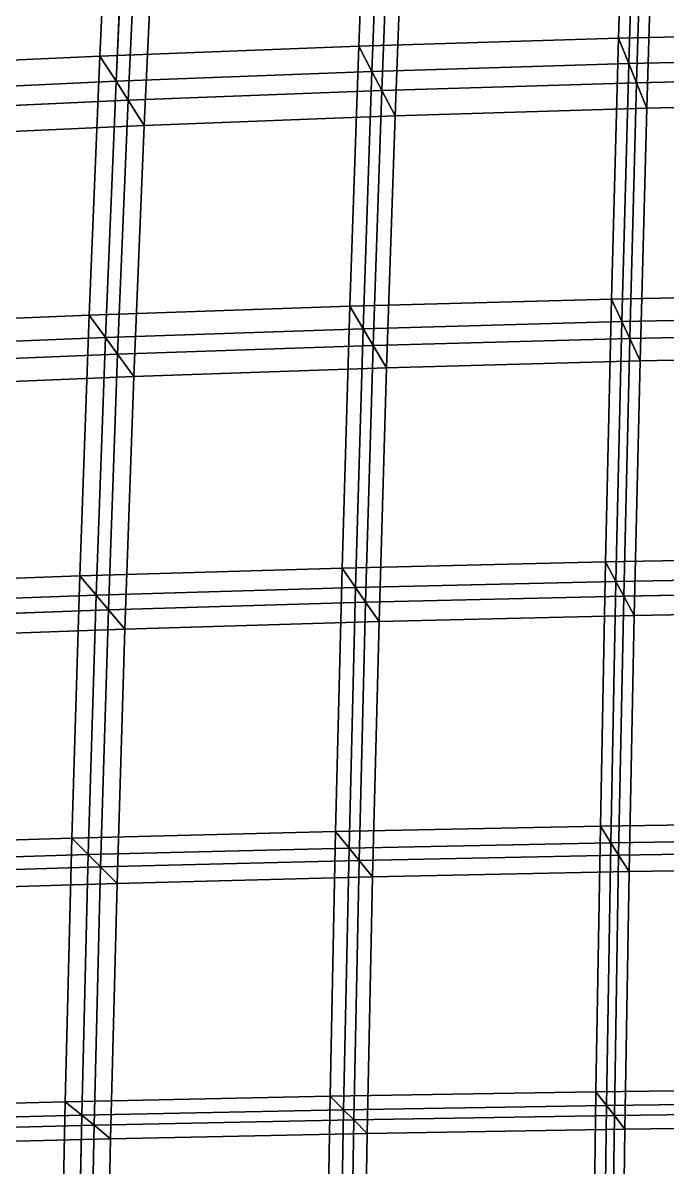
# Model space of a CAD drawing. Extents: x -25.3 to 28.3, y -25.5 to 26.5.
# Drawn here: x -6.073 to -3.48, y 4.551 to 9.16 of the extents above; entities that cross this region are included whole.
import ezdxf

# ---------------------------------------------------------------- set-up
doc = ezdxf.new("R2010")
doc.units = 0
doc.header["$MEASUREMENT"] = 0
for name, color, linetype in [('LowerTendons', 7, 'CONTINUOUS'), ('TestBases', 7, 'CONTINUOUS'), ('UpperTendons', 7, 'CONTINUOUS')]:
    doc.layers.add(name, color=color, linetype=linetype)

msp = doc.modelspace()

# ---------------------------------------------------------------- linework, layer by layer
at = {"layer": 'LowerTendons'}
for p, q in [((-2.57579, 8.94284, 33.6363), (-3.6034, 8.91937, 33.54803)), ((-3.6034, 8.91937, 33.54803), (-4.6283, 8.88809, 33.43039)), ((-5.64971, 8.84901, 33.28341), (-6.66685, 8.80216, 33.10718)), ((-4.6283, 8.88809, 33.43039), (-5.64971, 8.84901, 33.28341)), ((-3.6307, 7.8891, 33.80222), (-4.66312, 7.86102, 33.68189)), ((-2.59541, 7.91018, 33.89252), (-3.6307, 7.8891, 33.80222)), ((-4.66312, 7.86102, 33.68189), (-5.69184, 7.82594, 33.53159)), ((-5.69184, 7.82594, 33.53159), (-6.71603, 7.78389, 33.3514)), ((-2.61262, 6.87025, 34.11721), (-3.65464, 6.8517, 34.02511)), ((-4.69365, 6.82699, 33.90239), (-5.72877, 6.79612, 33.74913)), ((-3.65464, 6.8517, 34.02511), (-4.69365, 6.82699, 33.90239)), ((-5.72877, 6.79612, 33.74913), (-6.75913, 6.75913, 33.56543)), ((-3.6752, 5.8081, 34.2165), (-4.71986, 5.78692, 34.09171)), ((-2.6274, 5.824, 34.31017), (-3.6752, 5.8081, 34.2165)), ((-4.71986, 5.78692, 34.09171), (-5.76047, 5.76047, 33.93588)), ((-5.76047, 5.76047, 33.93588), (-6.79612, 5.72877, 33.74913)), ((-3.69236, 4.75925, 34.37624), (-4.74173, 4.74173, 34.2497)), ((-2.63973, 4.7724, 34.47123), (-3.69236, 4.75925, 34.37624)), ((-5.78692, 4.71986, 34.09171), (-6.82699, 4.69365, 33.90239)), ((-4.74173, 4.74173, 34.2497), (-5.78692, 4.71986, 34.09171))]:
    msp.add_line(p, q, dxfattribs=at)
at = {"layer": 'TestBases'}
for points in [[(-3.64442, 10.14096, 33.92992), (-4.68126, 10.106, 33.81294), (-4.72113, 9.06636, 34.10091), (-3.67568, 9.09827, 34.22091)], [(-2.605, 10.16719, 34.01768), (-3.64442, 10.14096, 33.92992), (-3.67568, 9.09827, 34.22091), (-2.62746, 9.12221, 34.31096)], [(-3.60347, 10.02702, 33.54868), (-3.63438, 8.99604, 33.83641), (-3.67568, 9.09827, 34.22091), (-3.64442, 10.14096, 33.92992)], [(-3.63438, 8.99604, 33.83641), (-3.60347, 10.02702, 33.54868), (-3.64442, 10.14096, 33.92992), (-3.67568, 9.09827, 34.22091)], [(-4.68126, 10.106, 33.81294), (-5.71478, 10.06231, 33.66677), (-5.76303, 9.0265, 33.95099), (-4.72113, 9.06636, 34.10091)], [(-4.62867, 9.99245, 33.43301), (-4.66809, 8.96449, 33.71775), (-4.72113, 9.06636, 34.10091), (-4.68126, 10.106, 33.81294)], [(-4.66809, 8.96449, 33.71775), (-4.62867, 9.99245, 33.43301), (-4.68126, 10.106, 33.81294), (-4.72113, 9.06636, 34.10091)], [(-5.71478, 10.06231, 33.66677), (-6.74423, 10.00991, 33.49145), (-6.80057, 8.97871, 33.77122), (-5.76303, 9.0265, 33.95099)], [(-5.65057, 9.94925, 33.28849), (-5.69828, 8.92508, 33.56952), (-5.76303, 9.0265, 33.95099), (-5.71478, 10.06231, 33.66677)], [(-5.69828, 8.92508, 33.56952), (-5.65057, 9.94925, 33.28849), (-5.71478, 10.06231, 33.66677), (-5.76303, 9.0265, 33.95099)], [(-2.57573, 10.05295, 33.63545), (-3.60347, 10.02702, 33.54868), (-3.63438, 8.99604, 33.83641), (-2.59793, 9.01971, 33.92544)], [(-2.57573, 10.05295, 33.63545), (-3.60347, 10.02702, 33.54868), (-3.63438, 8.99604, 33.83641), (-2.59793, 9.01971, 33.92544)], [(-3.60347, 10.02702, 33.54868), (-4.62867, 9.99245, 33.43301), (-4.66809, 8.96449, 33.71775), (-3.63438, 8.99604, 33.83641)], [(-3.60347, 10.02702, 33.54868), (-4.62867, 9.99245, 33.43301), (-4.66809, 8.96449, 33.71775), (-3.63438, 8.99604, 33.83641)], [(-3.57276, 9.94156, 33.26275), (-3.6034, 8.91937, 33.54803), (-3.63438, 8.99604, 33.83641), (-3.60347, 10.02702, 33.54868)], [(-3.6034, 8.91937, 33.54803), (-3.57276, 9.94156, 33.26275), (-3.60347, 10.02702, 33.54868), (-3.63438, 8.99604, 33.83641)], [(-4.62867, 9.99245, 33.43301), (-5.65057, 9.94925, 33.28849), (-5.69828, 8.92508, 33.56952), (-4.66809, 8.96449, 33.71775)], [(-4.62867, 9.99245, 33.43301), (-5.65057, 9.94925, 33.28849), (-5.69828, 8.92508, 33.56952), (-4.66809, 8.96449, 33.71775)], [(-4.58922, 9.90728, 33.14807), (-4.6283, 8.88809, 33.43039), (-4.66809, 8.96449, 33.71775), (-4.62867, 9.99245, 33.43301)], [(-4.6283, 8.88809, 33.43039), (-4.58922, 9.90728, 33.14807), (-4.62867, 9.99245, 33.43301), (-4.66809, 8.96449, 33.71775)], [(-2.55377, 9.96727, 33.34879), (-3.57276, 9.94156, 33.26275), (-3.6034, 8.91937, 33.54803), (-2.57579, 8.94284, 33.6363)], [(-2.55377, 9.96727, 33.34879), (-3.57276, 9.94156, 33.26275), (-3.6034, 8.91937, 33.54803), (-2.57579, 8.94284, 33.6363)], [(-5.65057, 9.94925, 33.28849), (-6.66846, 9.89744, 33.11514), (-6.72416, 8.87782, 33.39176), (-5.69828, 8.92508, 33.56952)], [(-5.65057, 9.94925, 33.28849), (-6.66846, 9.89744, 33.11514), (-6.72416, 8.87782, 33.39176), (-5.69828, 8.92508, 33.56952)], [(-5.60241, 9.86445, 33.00478), (-5.64971, 8.84901, 33.28341), (-5.69828, 8.92508, 33.56952), (-5.65057, 9.94925, 33.28849)], [(-5.64971, 8.84901, 33.28341), (-5.60241, 9.86445, 33.00478), (-5.65057, 9.94925, 33.28849), (-5.69828, 8.92508, 33.56952)], [(-3.57276, 9.94156, 33.26275), (-4.58922, 9.90728, 33.14807), (-4.6283, 8.88809, 33.43039), (-3.6034, 8.91937, 33.54803)], [(-3.57276, 9.94156, 33.26275), (-4.58922, 9.90728, 33.14807), (-4.6283, 8.88809, 33.43039), (-3.6034, 8.91937, 33.54803)], [(-3.53181, 9.82761, 32.88152), (-3.5621, 8.81714, 33.16353), (-3.6034, 8.91937, 33.54803), (-3.57276, 9.94156, 33.26275)], [(-3.5621, 8.81714, 33.16353), (-3.53181, 9.82761, 32.88152), (-3.57276, 9.94156, 33.26275), (-3.6034, 8.91937, 33.54803)], [(-5.60241, 9.86445, 33.00478), (-6.61162, 9.81309, 32.83291), (-6.66685, 8.80216, 33.10718), (-5.64971, 8.84901, 33.28341)], [(-5.60241, 9.86445, 33.00478), (-6.61162, 9.81309, 32.83291), (-6.66685, 8.80216, 33.10718), (-5.64971, 8.84901, 33.28341)], [(-4.58922, 9.90728, 33.14807), (-5.60241, 9.86445, 33.00478), (-5.64971, 8.84901, 33.28341), (-4.6283, 8.88809, 33.43039)], [(-4.58922, 9.90728, 33.14807), (-5.60241, 9.86445, 33.00478), (-5.64971, 8.84901, 33.28341), (-4.6283, 8.88809, 33.43039)], [(-5.5382, 9.7514, 32.6265), (-5.58496, 8.74759, 32.90194), (-5.64971, 8.84901, 33.28341), (-5.60241, 9.86445, 33.00478)], [(-5.58496, 8.74759, 32.90194), (-5.5382, 9.7514, 32.6265), (-5.60241, 9.86445, 33.00478), (-5.64971, 8.84901, 33.28341)], [(-4.53662, 9.79373, 32.76815), (-4.57525, 8.78622, 33.04723), (-4.6283, 8.88809, 33.43039), (-4.58922, 9.90728, 33.14807)], [(-4.57525, 8.78622, 33.04723), (-4.53662, 9.79373, 32.76815), (-4.58922, 9.90728, 33.14807), (-4.6283, 8.88809, 33.43039)], [(-3.53181, 9.82761, 32.88152), (-4.53662, 9.79373, 32.76815), (-4.57525, 8.78622, 33.04723), (-3.5621, 8.81714, 33.16353)], [(-2.52451, 9.85303, 32.96657), (-3.53181, 9.82761, 32.88152), (-3.5621, 8.81714, 33.16353), (-2.54627, 8.84034, 33.25079)], [(-4.53662, 9.79373, 32.76815), (-5.5382, 9.7514, 32.6265), (-5.58496, 8.74759, 32.90194), (-4.57525, 8.78622, 33.04723)], [(-5.5382, 9.7514, 32.6265), (-6.53584, 9.70061, 32.4566), (-6.59044, 8.70127, 32.72772), (-5.58496, 8.74759, 32.90194)], [(-3.67568, 9.09827, 34.22091), (-4.72113, 9.06636, 34.10091), (-4.75665, 8.01869, 34.35746), (-3.70353, 8.04734, 34.4802)], [(-3.63438, 8.99604, 33.83641), (-4.66809, 8.96449, 33.71775), (-4.72113, 9.06636, 34.10091), (-3.67568, 9.09827, 34.22091)], [(-4.66809, 8.96449, 33.71775), (-3.63438, 8.99604, 33.83641), (-3.67568, 9.09827, 34.22091), (-4.72113, 9.06636, 34.10091)], [(-2.62746, 9.12221, 34.31096), (-3.67568, 9.09827, 34.22091), (-3.70353, 8.04734, 34.4802), (-2.64747, 8.06883, 34.57231)], [(-3.63438, 8.99604, 33.83641), (-3.66191, 7.95692, 34.09278), (-3.70353, 8.04734, 34.4802), (-3.67568, 9.09827, 34.22091)], [(-3.66191, 7.95692, 34.09278), (-3.63438, 8.99604, 33.83641), (-3.67568, 9.09827, 34.22091), (-3.70353, 8.04734, 34.4802)], [(-2.59793, 9.01971, 33.92544), (-3.63438, 8.99604, 33.83641), (-3.67568, 9.09827, 34.22091), (-2.62746, 9.12221, 34.31096)], [(-3.63438, 8.99604, 33.83641), (-2.59793, 9.01971, 33.92544), (-2.62746, 9.12221, 34.31096), (-3.67568, 9.09827, 34.22091)], [(-4.72113, 9.06636, 34.10091), (-5.76303, 9.0265, 33.95099), (-5.806, 7.98291, 34.20415), (-4.75665, 8.01869, 34.35746)], [(-4.66809, 8.96449, 33.71775), (-5.69828, 8.92508, 33.56952), (-5.76303, 9.0265, 33.95099), (-4.72113, 9.06636, 34.10091)], [(-5.69828, 8.92508, 33.56952), (-4.66809, 8.96449, 33.71775), (-4.72113, 9.06636, 34.10091), (-5.76303, 9.0265, 33.95099)], [(-4.66809, 8.96449, 33.71775), (-4.7032, 7.92859, 33.97142), (-4.75665, 8.01869, 34.35746), (-4.72113, 9.06636, 34.10091)], [(-4.7032, 7.92859, 33.97142), (-4.66809, 8.96449, 33.71775), (-4.72113, 9.06636, 34.10091), (-4.75665, 8.01869, 34.35746)], [(-5.76303, 9.0265, 33.95099), (-6.80057, 8.97871, 33.77122), (-6.85074, 7.94001, 34.02034), (-5.806, 7.98291, 34.20415)], [(-5.69828, 8.92508, 33.56952), (-6.72416, 8.87782, 33.39176), (-6.80057, 8.97871, 33.77122), (-5.76303, 9.0265, 33.95099)], [(-6.72416, 8.87782, 33.39176), (-5.69828, 8.92508, 33.56952), (-5.76303, 9.0265, 33.95099), (-6.80057, 8.97871, 33.77122)], [(-5.69828, 8.92508, 33.56952), (-5.74077, 7.89321, 33.81983), (-5.806, 7.98291, 34.20415), (-5.76303, 9.0265, 33.95099)], [(-5.74077, 7.89321, 33.81983), (-5.69828, 8.92508, 33.56952), (-5.76303, 9.0265, 33.95099), (-5.806, 7.98291, 34.20415)], [(-3.63438, 8.99604, 33.83641), (-4.66809, 8.96449, 33.71775), (-4.7032, 7.92859, 33.97142), (-3.66191, 7.95692, 34.09278)], [(-3.63438, 8.99604, 33.83641), (-4.66809, 8.96449, 33.71775), (-4.7032, 7.92859, 33.97142), (-3.66191, 7.95692, 34.09278)], [(-3.6034, 8.91937, 33.54803), (-4.6283, 8.88809, 33.43039), (-4.66809, 8.96449, 33.71775), (-3.63438, 8.99604, 33.83641)], [(-4.6283, 8.88809, 33.43039), (-3.6034, 8.91937, 33.54803), (-3.63438, 8.99604, 33.83641), (-4.66809, 8.96449, 33.71775)], [(-2.59793, 9.01971, 33.92544), (-3.63438, 8.99604, 33.83641), (-3.66191, 7.95692, 34.09278), (-2.61772, 7.97817, 34.18386)], [(-2.59793, 9.01971, 33.92544), (-3.63438, 8.99604, 33.83641), (-3.66191, 7.95692, 34.09278), (-2.61772, 7.97817, 34.18386)], [(-3.6034, 8.91937, 33.54803), (-3.6307, 7.8891, 33.80222), (-3.66191, 7.95692, 34.09278), (-3.63438, 8.99604, 33.83641)], [(-3.6307, 7.8891, 33.80222), (-3.6034, 8.91937, 33.54803), (-3.63438, 8.99604, 33.83641), (-3.66191, 7.95692, 34.09278)], [(-2.57579, 8.94284, 33.6363), (-3.6034, 8.91937, 33.54803), (-3.63438, 8.99604, 33.83641), (-2.59793, 9.01971, 33.92544)], [(-3.6034, 8.91937, 33.54803), (-2.57579, 8.94284, 33.6363), (-2.59793, 9.01971, 33.92544), (-3.63438, 8.99604, 33.83641)], [(-4.66809, 8.96449, 33.71775), (-5.69828, 8.92508, 33.56952), (-5.74077, 7.89321, 33.81983), (-4.7032, 7.92859, 33.97142)], [(-4.66809, 8.96449, 33.71775), (-5.69828, 8.92508, 33.56952), (-5.74077, 7.89321, 33.81983), (-4.7032, 7.92859, 33.97142)], [(-4.6283, 8.88809, 33.43039), (-5.64971, 8.84901, 33.28341), (-5.69828, 8.92508, 33.56952), (-4.66809, 8.96449, 33.71775)], [(-5.64971, 8.84901, 33.28341), (-4.6283, 8.88809, 33.43039), (-4.66809, 8.96449, 33.71775), (-5.69828, 8.92508, 33.56952)], [(-4.6283, 8.88809, 33.43039), (-4.66312, 7.86102, 33.68189), (-4.7032, 7.92859, 33.97142), (-4.66809, 8.96449, 33.71775)], [(-4.66312, 7.86102, 33.68189), (-4.6283, 8.88809, 33.43039), (-4.66809, 8.96449, 33.71775), (-4.7032, 7.92859, 33.97142)], [(-2.57579, 8.94284, 33.6363), (-3.6034, 8.91937, 33.54803), (-3.6307, 7.8891, 33.80222), (-2.59541, 7.91018, 33.89252)], [(-2.57579, 8.94284, 33.6363), (-3.6034, 8.91937, 33.54803), (-3.6307, 7.8891, 33.80222), (-2.59541, 7.91018, 33.89252)], [(-2.54627, 8.84034, 33.25079), (-3.5621, 8.81714, 33.16353), (-3.6034, 8.91937, 33.54803), (-2.57579, 8.94284, 33.6363)], [(-3.5621, 8.81714, 33.16353), (-2.54627, 8.84034, 33.25079), (-2.57579, 8.94284, 33.6363), (-3.6034, 8.91937, 33.54803)], [(-5.69828, 8.92508, 33.56952), (-6.72416, 8.87782, 33.39176), (-6.77376, 7.8508, 33.63809), (-5.74077, 7.89321, 33.81983)], [(-5.69828, 8.92508, 33.56952), (-6.72416, 8.87782, 33.39176), (-6.77376, 7.8508, 33.63809), (-5.74077, 7.89321, 33.81983)], [(-5.64971, 8.84901, 33.28341), (-6.66685, 8.80216, 33.10718), (-6.72416, 8.87782, 33.39176), (-5.69828, 8.92508, 33.56952)], [(-6.66685, 8.80216, 33.10718), (-5.64971, 8.84901, 33.28341), (-5.69828, 8.92508, 33.56952), (-6.72416, 8.87782, 33.39176)], [(-5.64971, 8.84901, 33.28341), (-5.69184, 7.82594, 33.53159), (-5.74077, 7.89321, 33.81983), (-5.69828, 8.92508, 33.56952)], [(-5.69184, 7.82594, 33.53159), (-5.64971, 8.84901, 33.28341), (-5.69828, 8.92508, 33.56952), (-5.74077, 7.89321, 33.81983)], [(-3.6034, 8.91937, 33.54803), (-4.6283, 8.88809, 33.43039), (-4.66312, 7.86102, 33.68189), (-3.6307, 7.8891, 33.80222)], [(-3.6034, 8.91937, 33.54803), (-4.6283, 8.88809, 33.43039), (-4.66312, 7.86102, 33.68189), (-3.6307, 7.8891, 33.80222)], [(-3.5621, 8.81714, 33.16353), (-4.57525, 8.78622, 33.04723), (-4.6283, 8.88809, 33.43039), (-3.6034, 8.91937, 33.54803)], [(-4.57525, 8.78622, 33.04723), (-3.5621, 8.81714, 33.16353), (-3.6034, 8.91937, 33.54803), (-4.6283, 8.88809, 33.43039)], [(-3.5621, 8.81714, 33.16353), (-3.58909, 7.79868, 33.4148), (-3.6307, 7.8891, 33.80222), (-3.6034, 8.91937, 33.54803)], [(-3.58909, 7.79868, 33.4148), (-3.5621, 8.81714, 33.16353), (-3.6034, 8.91937, 33.54803), (-3.6307, 7.8891, 33.80222)], [(-5.64971, 8.84901, 33.28341), (-6.66685, 8.80216, 33.10718), (-6.71603, 7.78389, 33.3514), (-5.69184, 7.82594, 33.53159)], [(-5.64971, 8.84901, 33.28341), (-6.66685, 8.80216, 33.10718), (-6.71603, 7.78389, 33.3514), (-5.69184, 7.82594, 33.53159)], [(-5.58496, 8.74759, 32.90194), (-6.59044, 8.70127, 32.72772), (-6.66685, 8.80216, 33.10718), (-5.64971, 8.84901, 33.28341)], [(-6.59044, 8.70127, 32.72772), (-5.58496, 8.74759, 32.90194), (-5.64971, 8.84901, 33.28341), (-6.66685, 8.80216, 33.10718)], [(-4.6283, 8.88809, 33.43039), (-5.64971, 8.84901, 33.28341), (-5.69184, 7.82594, 33.53159), (-4.66312, 7.86102, 33.68189)], [(-4.6283, 8.88809, 33.43039), (-5.64971, 8.84901, 33.28341), (-5.69184, 7.82594, 33.53159), (-4.66312, 7.86102, 33.68189)], [(-5.58496, 8.74759, 32.90194), (-5.6266, 7.73624, 33.14728), (-5.69184, 7.82594, 33.53159), (-5.64971, 8.84901, 33.28341)], [(-5.6266, 7.73624, 33.14728), (-5.58496, 8.74759, 32.90194), (-5.64971, 8.84901, 33.28341), (-5.69184, 7.82594, 33.53159)], [(-4.57525, 8.78622, 33.04723), (-5.58496, 8.74759, 32.90194), (-5.64971, 8.84901, 33.28341), (-4.6283, 8.88809, 33.43039)], [(-5.58496, 8.74759, 32.90194), (-4.57525, 8.78622, 33.04723), (-4.6283, 8.88809, 33.43039), (-5.64971, 8.84901, 33.28341)], [(-4.57525, 8.78622, 33.04723), (-4.60968, 7.77092, 33.29585), (-4.66312, 7.86102, 33.68189), (-4.6283, 8.88809, 33.43039)], [(-4.60968, 7.77092, 33.29585), (-4.57525, 8.78622, 33.04723), (-4.6283, 8.88809, 33.43039), (-4.66312, 7.86102, 33.68189)], [(-3.5621, 8.81714, 33.16353), (-4.57525, 8.78622, 33.04723), (-4.60968, 7.77092, 33.29585), (-3.58909, 7.79868, 33.4148)], [(-2.54627, 8.84034, 33.25079), (-3.5621, 8.81714, 33.16353), (-3.58909, 7.79868, 33.4148), (-2.56567, 7.81952, 33.50407)], [(-4.57525, 8.78622, 33.04723), (-5.58496, 8.74759, 32.90194), (-5.6266, 7.73624, 33.14728), (-4.60968, 7.77092, 33.29585)], [(-5.58496, 8.74759, 32.90194), (-6.59044, 8.70127, 32.72772), (-6.63906, 7.69467, 32.96915), (-5.6266, 7.73624, 33.14728)], [(-2.64747, 8.06883, 34.57231), (-3.70353, 8.04734, 34.4802), (-3.72795, 6.98912, 34.70756), (-2.66502, 7.00804, 34.80151)], [(-2.61772, 7.97817, 34.18386), (-3.66191, 7.95692, 34.09278), (-3.70353, 8.04734, 34.4802), (-2.64747, 8.06883, 34.57231)], [(-3.66191, 7.95692, 34.09278), (-2.61772, 7.97817, 34.18386), (-2.64747, 8.06883, 34.57231), (-3.70353, 8.04734, 34.4802)], [(-3.70353, 8.04734, 34.4802), (-4.75665, 8.01869, 34.35746), (-4.78779, 6.96392, 34.58238), (-3.72795, 6.98912, 34.70756)], [(-3.66191, 7.95692, 34.09278), (-4.7032, 7.92859, 33.97142), (-4.75665, 8.01869, 34.35746), (-3.70353, 8.04734, 34.4802)], [(-4.7032, 7.92859, 33.97142), (-3.66191, 7.95692, 34.09278), (-3.70353, 8.04734, 34.4802), (-4.75665, 8.01869, 34.35746)], [(-3.66191, 7.95692, 34.09278), (-3.68606, 6.9106, 34.31758), (-3.72795, 6.98912, 34.70756), (-3.70353, 8.04734, 34.4802)], [(-3.68606, 6.9106, 34.31758), (-3.66191, 7.95692, 34.09278), (-3.70353, 8.04734, 34.4802), (-3.72795, 6.98912, 34.70756)], [(-5.806, 7.98291, 34.20415), (-6.85074, 7.94001, 34.02034), (-6.8947, 6.8947, 34.23866), (-5.84367, 6.93244, 34.42605)], [(-5.74077, 7.89321, 33.81983), (-6.77376, 7.8508, 33.63809), (-6.85074, 7.94001, 34.02034), (-5.806, 7.98291, 34.20415)], [(-6.77376, 7.8508, 33.63809), (-5.74077, 7.89321, 33.81983), (-5.806, 7.98291, 34.20415), (-6.85074, 7.94001, 34.02034)], [(-4.75665, 8.01869, 34.35746), (-5.806, 7.98291, 34.20415), (-5.84367, 6.93244, 34.42605), (-4.78779, 6.96392, 34.58238)], [(-5.74077, 7.89321, 33.81983), (-5.77801, 6.85454, 34.03924), (-5.84367, 6.93244, 34.42605), (-5.806, 7.98291, 34.20415)], [(-5.77801, 6.85454, 34.03924), (-5.74077, 7.89321, 33.81983), (-5.806, 7.98291, 34.20415), (-5.84367, 6.93244, 34.42605)], [(-4.7032, 7.92859, 33.97142), (-5.74077, 7.89321, 33.81983), (-5.806, 7.98291, 34.20415), (-4.75665, 8.01869, 34.35746)], [(-5.74077, 7.89321, 33.81983), (-4.7032, 7.92859, 33.97142), (-4.75665, 8.01869, 34.35746), (-5.806, 7.98291, 34.20415)], [(-4.7032, 7.92859, 33.97142), (-4.73399, 6.88567, 34.19381), (-4.78779, 6.96392, 34.58238), (-4.75665, 8.01869, 34.35746)], [(-4.73399, 6.88567, 34.19381), (-4.7032, 7.92859, 33.97142), (-4.75665, 8.01869, 34.35746), (-4.78779, 6.96392, 34.58238)], [(-2.61772, 7.97817, 34.18386), (-3.66191, 7.95692, 34.09278), (-3.68606, 6.9106, 34.31758), (-2.63508, 6.9293, 34.41048)], [(-2.61772, 7.97817, 34.18386), (-3.66191, 7.95692, 34.09278), (-3.68606, 6.9106, 34.31758), (-2.63508, 6.9293, 34.41048)], [(-2.59541, 7.91018, 33.89252), (-3.6307, 7.8891, 33.80222), (-3.66191, 7.95692, 34.09278), (-2.61772, 7.97817, 34.18386)], [(-3.6307, 7.8891, 33.80222), (-2.59541, 7.91018, 33.89252), (-2.61772, 7.97817, 34.18386), (-3.66191, 7.95692, 34.09278)], [(-4.7032, 7.92859, 33.97142), (-5.74077, 7.89321, 33.81983), (-5.77801, 6.85454, 34.03924), (-4.73399, 6.88567, 34.19381)], [(-4.7032, 7.92859, 33.97142), (-5.74077, 7.89321, 33.81983), (-5.77801, 6.85454, 34.03924), (-4.73399, 6.88567, 34.19381)], [(-4.66312, 7.86102, 33.68189), (-5.69184, 7.82594, 33.53159), (-5.74077, 7.89321, 33.81983), (-4.7032, 7.92859, 33.97142)], [(-5.69184, 7.82594, 33.53159), (-4.66312, 7.86102, 33.68189), (-4.7032, 7.92859, 33.97142), (-5.74077, 7.89321, 33.81983)], [(-3.66191, 7.95692, 34.09278), (-4.7032, 7.92859, 33.97142), (-4.73399, 6.88567, 34.19381), (-3.68606, 6.9106, 34.31758)], [(-3.66191, 7.95692, 34.09278), (-4.7032, 7.92859, 33.97142), (-4.73399, 6.88567, 34.19381), (-3.68606, 6.9106, 34.31758)], [(-4.66312, 7.86102, 33.68189), (-4.69365, 6.82699, 33.90239), (-4.73399, 6.88567, 34.19381), (-4.7032, 7.92859, 33.97142)], [(-4.69365, 6.82699, 33.90239), (-4.66312, 7.86102, 33.68189), (-4.7032, 7.92859, 33.97142), (-4.73399, 6.88567, 34.19381)], [(-3.6307, 7.8891, 33.80222), (-4.66312, 7.86102, 33.68189), (-4.7032, 7.92859, 33.97142), (-3.66191, 7.95692, 34.09278)], [(-4.66312, 7.86102, 33.68189), (-3.6307, 7.8891, 33.80222), (-3.66191, 7.95692, 34.09278), (-4.7032, 7.92859, 33.97142)], [(-3.6307, 7.8891, 33.80222), (-3.65464, 6.8517, 34.02511), (-3.68606, 6.9106, 34.31758), (-3.66191, 7.95692, 34.09278)], [(-3.65464, 6.8517, 34.02511), (-3.6307, 7.8891, 33.80222), (-3.66191, 7.95692, 34.09278), (-3.68606, 6.9106, 34.31758)], [(-5.74077, 7.89321, 33.81983), (-6.77376, 7.8508, 33.63809), (-6.81723, 6.81723, 33.85396), (-5.77801, 6.85454, 34.03924)], [(-5.74077, 7.89321, 33.81983), (-6.77376, 7.8508, 33.63809), (-6.81723, 6.81723, 33.85396), (-5.77801, 6.85454, 34.03924)], [(-5.69184, 7.82594, 33.53159), (-6.71603, 7.78389, 33.3514), (-6.77376, 7.8508, 33.63809), (-5.74077, 7.89321, 33.81983)], [(-6.71603, 7.78389, 33.3514), (-5.69184, 7.82594, 33.53159), (-5.74077, 7.89321, 33.81983), (-6.77376, 7.8508, 33.63809)], [(-5.69184, 7.82594, 33.53159), (-5.72877, 6.79612, 33.74913), (-5.77801, 6.85454, 34.03924), (-5.74077, 7.89321, 33.81983)], [(-5.72877, 6.79612, 33.74913), (-5.69184, 7.82594, 33.53159), (-5.74077, 7.89321, 33.81983), (-5.77801, 6.85454, 34.03924)], [(-3.6307, 7.8891, 33.80222), (-4.66312, 7.86102, 33.68189), (-4.69365, 6.82699, 33.90239), (-3.65464, 6.8517, 34.02511)], [(-3.6307, 7.8891, 33.80222), (-4.66312, 7.86102, 33.68189), (-4.69365, 6.82699, 33.90239), (-3.65464, 6.8517, 34.02511)], [(-3.58909, 7.79868, 33.4148), (-4.60968, 7.77092, 33.29585), (-4.66312, 7.86102, 33.68189), (-3.6307, 7.8891, 33.80222)], [(-4.60968, 7.77092, 33.29585), (-3.58909, 7.79868, 33.4148), (-3.6307, 7.8891, 33.80222), (-4.66312, 7.86102, 33.68189)], [(-2.59541, 7.91018, 33.89252), (-3.6307, 7.8891, 33.80222), (-3.65464, 6.8517, 34.02511), (-2.61262, 6.87025, 34.11721)], [(-2.59541, 7.91018, 33.89252), (-3.6307, 7.8891, 33.80222), (-3.65464, 6.8517, 34.02511), (-2.61262, 6.87025, 34.11721)], [(-3.58909, 7.79868, 33.4148), (-3.61276, 6.77317, 33.63513), (-3.65464, 6.8517, 34.02511), (-3.6307, 7.8891, 33.80222)], [(-3.61276, 6.77317, 33.63513), (-3.58909, 7.79868, 33.4148), (-3.6307, 7.8891, 33.80222), (-3.65464, 6.8517, 34.02511)], [(-2.56567, 7.81952, 33.50407), (-3.58909, 7.79868, 33.4148), (-3.6307, 7.8891, 33.80222), (-2.59541, 7.91018, 33.89252)], [(-3.58909, 7.79868, 33.4148), (-2.56567, 7.81952, 33.50407), (-2.59541, 7.91018, 33.89252), (-3.6307, 7.8891, 33.80222)], [(-4.66312, 7.86102, 33.68189), (-5.69184, 7.82594, 33.53159), (-5.72877, 6.79612, 33.74913), (-4.69365, 6.82699, 33.90239)], [(-4.66312, 7.86102, 33.68189), (-5.69184, 7.82594, 33.53159), (-5.72877, 6.79612, 33.74913), (-4.69365, 6.82699, 33.90239)], [(-4.60968, 7.77092, 33.29585), (-5.6266, 7.73624, 33.14728), (-5.69184, 7.82594, 33.53159), (-4.66312, 7.86102, 33.68189)], [(-5.6266, 7.73624, 33.14728), (-4.60968, 7.77092, 33.29585), (-4.66312, 7.86102, 33.68189), (-5.69184, 7.82594, 33.53159)], [(-4.60968, 7.77092, 33.29585), (-4.63985, 6.74874, 33.51382), (-4.69365, 6.82699, 33.90239), (-4.66312, 7.86102, 33.68189)], [(-4.63985, 6.74874, 33.51382), (-4.60968, 7.77092, 33.29585), (-4.66312, 7.86102, 33.68189), (-4.69365, 6.82699, 33.90239)], [(-5.69184, 7.82594, 33.53159), (-6.71603, 7.78389, 33.3514), (-6.75913, 6.75913, 33.56543), (-5.72877, 6.79612, 33.74913)], [(-5.69184, 7.82594, 33.53159), (-6.71603, 7.78389, 33.3514), (-6.75913, 6.75913, 33.56543), (-5.72877, 6.79612, 33.74913)], [(-5.6266, 7.73624, 33.14728), (-6.63906, 7.69467, 32.96915), (-6.71603, 7.78389, 33.3514), (-5.69184, 7.82594, 33.53159)], [(-6.63906, 7.69467, 32.96915), (-5.6266, 7.73624, 33.14728), (-5.69184, 7.82594, 33.53159), (-6.71603, 7.78389, 33.3514)], [(-5.6266, 7.73624, 33.14728), (-5.66311, 6.71823, 33.36232), (-5.72877, 6.79612, 33.74913), (-5.69184, 7.82594, 33.53159)], [(-5.66311, 6.71823, 33.36232), (-5.6266, 7.73624, 33.14728), (-5.69184, 7.82594, 33.53159), (-5.72877, 6.79612, 33.74913)], [(-3.58909, 7.79868, 33.4148), (-4.60968, 7.77092, 33.29585), (-4.63985, 6.74874, 33.51382), (-3.61276, 6.77317, 33.63513)], [(-2.56567, 7.81952, 33.50407), (-3.58909, 7.79868, 33.4148), (-3.61276, 6.77317, 33.63513), (-2.58267, 6.7915, 33.72618)], [(-4.60968, 7.77092, 33.29585), (-5.6266, 7.73624, 33.14728), (-5.66311, 6.71823, 33.36232), (-4.63985, 6.74874, 33.51382)], [(-5.6266, 7.73624, 33.14728), (-6.63906, 7.69467, 32.96915), (-6.68166, 6.68166, 33.18073), (-5.66311, 6.71823, 33.36232)], [(-2.66502, 7.00804, 34.80151), (-3.72795, 6.98912, 34.70756), (-3.74892, 5.92459, 34.90279), (-2.68009, 5.94081, 34.99834)], [(-2.63508, 6.9293, 34.41048), (-3.68606, 6.9106, 34.31758), (-3.72795, 6.98912, 34.70756), (-2.66502, 7.00804, 34.80151)], [(-3.68606, 6.9106, 34.31758), (-2.63508, 6.9293, 34.41048), (-2.66502, 7.00804, 34.80151), (-3.72795, 6.98912, 34.70756)], [(-4.78779, 6.96392, 34.58238), (-5.84367, 6.93244, 34.42605), (-5.876, 5.876, 34.61654), (-4.81453, 5.90299, 34.7755)], [(-4.73399, 6.88567, 34.19381), (-5.77801, 6.85454, 34.03924), (-5.84367, 6.93244, 34.42605), (-4.78779, 6.96392, 34.58238)], [(-5.77801, 6.85454, 34.03924), (-4.73399, 6.88567, 34.19381), (-4.78779, 6.96392, 34.58238), (-5.84367, 6.93244, 34.42605)], [(-3.72795, 6.98912, 34.70756), (-4.78779, 6.96392, 34.58238), (-4.81453, 5.90299, 34.7755), (-3.74892, 5.92459, 34.90279)], [(-4.73399, 6.88567, 34.19381), (-4.76043, 5.83666, 34.38476), (-4.81453, 5.90299, 34.7755), (-4.78779, 6.96392, 34.58238)], [(-4.76043, 5.83666, 34.38476), (-4.73399, 6.88567, 34.19381), (-4.78779, 6.96392, 34.58238), (-4.81453, 5.90299, 34.7755)], [(-3.68606, 6.9106, 34.31758), (-4.73399, 6.88567, 34.19381), (-4.78779, 6.96392, 34.58238), (-3.72795, 6.98912, 34.70756)], [(-4.73399, 6.88567, 34.19381), (-3.68606, 6.9106, 34.31758), (-3.72795, 6.98912, 34.70756), (-4.78779, 6.96392, 34.58238)], [(-3.68606, 6.9106, 34.31758), (-3.70679, 5.85803, 34.51062), (-3.74892, 5.92459, 34.90279), (-3.72795, 6.98912, 34.70756)], [(-3.70679, 5.85803, 34.51062), (-3.68606, 6.9106, 34.31758), (-3.72795, 6.98912, 34.70756), (-3.74892, 5.92459, 34.90279)], [(-5.84367, 6.93244, 34.42605), (-6.8947, 6.8947, 34.23866), (-6.93244, 5.84367, 34.42605), (-5.876, 5.876, 34.61654)], [(-5.77801, 6.85454, 34.03924), (-6.81723, 6.81723, 33.85396), (-6.8947, 6.8947, 34.23866), (-5.84367, 6.93244, 34.42605)], [(-6.81723, 6.81723, 33.85396), (-5.77801, 6.85454, 34.03924), (-5.84367, 6.93244, 34.42605), (-6.8947, 6.8947, 34.23866)], [(-5.77801, 6.85454, 34.03924), (-5.80998, 5.80998, 34.22759), (-5.876, 5.876, 34.61654), (-5.84367, 6.93244, 34.42605)], [(-5.80998, 5.80998, 34.22759), (-5.77801, 6.85454, 34.03924), (-5.84367, 6.93244, 34.42605), (-5.876, 5.876, 34.61654)], [(-2.63508, 6.9293, 34.41048), (-3.68606, 6.9106, 34.31758), (-3.70679, 5.85803, 34.51062), (-2.64998, 5.87406, 34.6051)], [(-2.63508, 6.9293, 34.41048), (-3.68606, 6.9106, 34.31758), (-3.70679, 5.85803, 34.51062), (-2.64998, 5.87406, 34.6051)], [(-2.61262, 6.87025, 34.11721), (-3.65464, 6.8517, 34.02511), (-3.68606, 6.9106, 34.31758), (-2.63508, 6.9293, 34.41048)], [(-3.65464, 6.8517, 34.02511), (-2.61262, 6.87025, 34.11721), (-2.63508, 6.9293, 34.41048), (-3.68606, 6.9106, 34.31758)], [(-4.73399, 6.88567, 34.19381), (-5.77801, 6.85454, 34.03924), (-5.80998, 5.80998, 34.22759), (-4.76043, 5.83666, 34.38476)], [(-4.73399, 6.88567, 34.19381), (-5.77801, 6.85454, 34.03924), (-5.80998, 5.80998, 34.22759), (-4.76043, 5.83666, 34.38476)], [(-4.69365, 6.82699, 33.90239), (-5.72877, 6.79612, 33.74913), (-5.77801, 6.85454, 34.03924), (-4.73399, 6.88567, 34.19381)], [(-5.72877, 6.79612, 33.74913), (-4.69365, 6.82699, 33.90239), (-4.73399, 6.88567, 34.19381), (-5.77801, 6.85454, 34.03924)], [(-3.68606, 6.9106, 34.31758), (-4.73399, 6.88567, 34.19381), (-4.76043, 5.83666, 34.38476), (-3.70679, 5.85803, 34.51062)], [(-3.68606, 6.9106, 34.31758), (-4.73399, 6.88567, 34.19381), (-4.76043, 5.83666, 34.38476), (-3.70679, 5.85803, 34.51062)], [(-4.69365, 6.82699, 33.90239), (-4.71986, 5.78692, 34.09171), (-4.76043, 5.83666, 34.38476), (-4.73399, 6.88567, 34.19381)], [(-4.71986, 5.78692, 34.09171), (-4.69365, 6.82699, 33.90239), (-4.73399, 6.88567, 34.19381), (-4.76043, 5.83666, 34.38476)], [(-3.65464, 6.8517, 34.02511), (-4.69365, 6.82699, 33.90239), (-4.73399, 6.88567, 34.19381), (-3.68606, 6.9106, 34.31758)], [(-4.69365, 6.82699, 33.90239), (-3.65464, 6.8517, 34.02511), (-3.68606, 6.9106, 34.31758), (-4.73399, 6.88567, 34.19381)], [(-3.65464, 6.8517, 34.02511), (-3.6752, 5.8081, 34.2165), (-3.70679, 5.85803, 34.51062), (-3.68606, 6.9106, 34.31758)], [(-3.6752, 5.8081, 34.2165), (-3.65464, 6.8517, 34.02511), (-3.68606, 6.9106, 34.31758), (-3.70679, 5.85803, 34.51062)], [(-2.61262, 6.87025, 34.11721), (-3.65464, 6.8517, 34.02511), (-3.6752, 5.8081, 34.2165), (-2.6274, 5.824, 34.31017)], [(-2.61262, 6.87025, 34.11721), (-3.65464, 6.8517, 34.02511), (-3.6752, 5.8081, 34.2165), (-2.6274, 5.824, 34.31017)], [(-2.58267, 6.7915, 33.72618), (-3.61276, 6.77317, 33.63513), (-3.65464, 6.8517, 34.02511), (-2.61262, 6.87025, 34.11721)], [(-3.61276, 6.77317, 33.63513), (-2.58267, 6.7915, 33.72618), (-2.61262, 6.87025, 34.11721), (-3.65464, 6.8517, 34.02511)], [(-5.77801, 6.85454, 34.03924), (-6.81723, 6.81723, 33.85396), (-6.85454, 5.77801, 34.03924), (-5.80998, 5.80998, 34.22759)], [(-5.77801, 6.85454, 34.03924), (-6.81723, 6.81723, 33.85396), (-6.85454, 5.77801, 34.03924), (-5.80998, 5.80998, 34.22759)], [(-5.72877, 6.79612, 33.74913), (-6.75913, 6.75913, 33.56543), (-6.81723, 6.81723, 33.85396), (-5.77801, 6.85454, 34.03924)], [(-6.75913, 6.75913, 33.56543), (-5.72877, 6.79612, 33.74913), (-5.77801, 6.85454, 34.03924), (-6.81723, 6.81723, 33.85396)], [(-5.72877, 6.79612, 33.74913), (-5.76047, 5.76047, 33.93588), (-5.80998, 5.80998, 34.22759), (-5.77801, 6.85454, 34.03924)], [(-5.76047, 5.76047, 33.93588), (-5.72877, 6.79612, 33.74913), (-5.77801, 6.85454, 34.03924), (-5.80998, 5.80998, 34.22759)], [(-4.69365, 6.82699, 33.90239), (-5.72877, 6.79612, 33.74913), (-5.76047, 5.76047, 33.93588), (-4.71986, 5.78692, 34.09171)], [(-4.69365, 6.82699, 33.90239), (-5.72877, 6.79612, 33.74913), (-5.76047, 5.76047, 33.93588), (-4.71986, 5.78692, 34.09171)], [(-4.63985, 6.74874, 33.51382), (-5.66311, 6.71823, 33.36232), (-5.72877, 6.79612, 33.74913), (-4.69365, 6.82699, 33.90239)], [(-5.66311, 6.71823, 33.36232), (-4.63985, 6.74874, 33.51382), (-4.69365, 6.82699, 33.90239), (-5.72877, 6.79612, 33.74913)], [(-3.65464, 6.8517, 34.02511), (-4.69365, 6.82699, 33.90239), (-4.71986, 5.78692, 34.09171), (-3.6752, 5.8081, 34.2165)], [(-3.65464, 6.8517, 34.02511), (-4.69365, 6.82699, 33.90239), (-4.71986, 5.78692, 34.09171), (-3.6752, 5.8081, 34.2165)], [(-4.63985, 6.74874, 33.51382), (-4.66576, 5.72059, 33.70097), (-4.71986, 5.78692, 34.09171), (-4.69365, 6.82699, 33.90239)], [(-4.66576, 5.72059, 33.70097), (-4.63985, 6.74874, 33.51382), (-4.69365, 6.82699, 33.90239), (-4.71986, 5.78692, 34.09171)], [(-3.61276, 6.77317, 33.63513), (-4.63985, 6.74874, 33.51382), (-4.69365, 6.82699, 33.90239), (-3.65464, 6.8517, 34.02511)], [(-4.63985, 6.74874, 33.51382), (-3.61276, 6.77317, 33.63513), (-3.65464, 6.8517, 34.02511), (-4.69365, 6.82699, 33.90239)], [(-3.61276, 6.77317, 33.63513), (-3.63308, 5.74153, 33.82433), (-3.6752, 5.8081, 34.2165), (-3.65464, 6.8517, 34.02511)], [(-3.63308, 5.74153, 33.82433), (-3.61276, 6.77317, 33.63513), (-3.65464, 6.8517, 34.02511), (-3.6752, 5.8081, 34.2165)], [(-5.72877, 6.79612, 33.74913), (-6.75913, 6.75913, 33.56543), (-6.79612, 5.72877, 33.74913), (-5.76047, 5.76047, 33.93588)], [(-5.72877, 6.79612, 33.74913), (-6.75913, 6.75913, 33.56543), (-6.79612, 5.72877, 33.74913), (-5.76047, 5.76047, 33.93588)], [(-5.66311, 6.71823, 33.36232), (-6.68166, 6.68166, 33.18073), (-6.75913, 6.75913, 33.56543), (-5.72877, 6.79612, 33.74913)], [(-6.68166, 6.68166, 33.18073), (-5.66311, 6.71823, 33.36232), (-5.72877, 6.79612, 33.74913), (-6.75913, 6.75913, 33.56543)], [(-5.66311, 6.71823, 33.36232), (-5.69444, 5.69444, 33.54693), (-5.76047, 5.76047, 33.93588), (-5.72877, 6.79612, 33.74913)], [(-5.69444, 5.69444, 33.54693), (-5.66311, 6.71823, 33.36232), (-5.72877, 6.79612, 33.74913), (-5.76047, 5.76047, 33.93588)], [(-2.58267, 6.7915, 33.72618), (-3.61276, 6.77317, 33.63513), (-3.63308, 5.74153, 33.82433), (-2.59728, 5.75725, 33.91693)], [(-4.63985, 6.74874, 33.51382), (-5.66311, 6.71823, 33.36232), (-5.69444, 5.69444, 33.54693), (-4.66576, 5.72059, 33.70097)], [(-3.61276, 6.77317, 33.63513), (-4.63985, 6.74874, 33.51382), (-4.66576, 5.72059, 33.70097), (-3.63308, 5.74153, 33.82433)], [(-5.66311, 6.71823, 33.36232), (-6.68166, 6.68166, 33.18073), (-6.71823, 5.66311, 33.36232), (-5.69444, 5.69444, 33.54693)], [(-4.81453, 5.90299, 34.7755), (-5.876, 5.876, 34.61654), (-5.90299, 4.81453, 34.7755), (-4.83684, 4.83684, 34.93666)], [(-4.76043, 5.83666, 34.38476), (-5.80998, 5.80998, 34.22759), (-5.876, 5.876, 34.61654), (-4.81453, 5.90299, 34.7755)], [(-5.80998, 5.80998, 34.22759), (-4.76043, 5.83666, 34.38476), (-4.81453, 5.90299, 34.7755), (-5.876, 5.876, 34.61654)], [(-3.74892, 5.92459, 34.90279), (-4.81453, 5.90299, 34.7755), (-4.83684, 4.83684, 34.93666), (-3.76642, 4.85471, 35.06574)], [(-4.76043, 5.83666, 34.38476), (-4.78249, 4.78249, 34.54411), (-4.83684, 4.83684, 34.93666), (-4.81453, 5.90299, 34.7755)], [(-4.78249, 4.78249, 34.54411), (-4.76043, 5.83666, 34.38476), (-4.81453, 5.90299, 34.7755), (-4.83684, 4.83684, 34.93666)], [(-3.70679, 5.85803, 34.51062), (-4.76043, 5.83666, 34.38476), (-4.81453, 5.90299, 34.7755), (-3.74892, 5.92459, 34.90279)], [(-4.76043, 5.83666, 34.38476), (-3.70679, 5.85803, 34.51062), (-3.74892, 5.92459, 34.90279), (-4.81453, 5.90299, 34.7755)], [(-2.68009, 5.94081, 34.99834), (-3.74892, 5.92459, 34.90279), (-3.76642, 4.85471, 35.06574), (-2.69267, 4.86812, 35.16263)], [(-3.70679, 5.85803, 34.51062), (-3.7241, 4.80016, 34.67174), (-3.76642, 4.85471, 35.06574), (-3.74892, 5.92459, 34.90279)], [(-3.7241, 4.80016, 34.67174), (-3.70679, 5.85803, 34.51062), (-3.74892, 5.92459, 34.90279), (-3.76642, 4.85471, 35.06574)], [(-2.64998, 5.87406, 34.6051), (-3.70679, 5.85803, 34.51062), (-3.74892, 5.92459, 34.90279), (-2.68009, 5.94081, 34.99834)], [(-3.70679, 5.85803, 34.51062), (-2.64998, 5.87406, 34.6051), (-2.68009, 5.94081, 34.99834), (-3.74892, 5.92459, 34.90279)], [(-5.876, 5.876, 34.61654), (-6.93244, 5.84367, 34.42605), (-6.96392, 4.78779, 34.58238), (-5.90299, 4.81453, 34.7755)], [(-5.80998, 5.80998, 34.22759), (-6.85454, 5.77801, 34.03924), (-6.93244, 5.84367, 34.42605), (-5.876, 5.876, 34.61654)], [(-6.85454, 5.77801, 34.03924), (-5.80998, 5.80998, 34.22759), (-5.876, 5.876, 34.61654), (-6.93244, 5.84367, 34.42605)], [(-5.80998, 5.80998, 34.22759), (-5.83666, 4.76043, 34.38476), (-5.90299, 4.81453, 34.7755), (-5.876, 5.876, 34.61654)], [(-5.83666, 4.76043, 34.38476), (-5.80998, 5.80998, 34.22759), (-5.876, 5.876, 34.61654), (-5.90299, 4.81453, 34.7755)], [(-3.70679, 5.85803, 34.51062), (-4.76043, 5.83666, 34.38476), (-4.78249, 4.78249, 34.54411), (-3.7241, 4.80016, 34.67174)], [(-3.70679, 5.85803, 34.51062), (-4.76043, 5.83666, 34.38476), (-4.78249, 4.78249, 34.54411), (-3.7241, 4.80016, 34.67174)], [(-3.6752, 5.8081, 34.2165), (-4.71986, 5.78692, 34.09171), (-4.76043, 5.83666, 34.38476), (-3.70679, 5.85803, 34.51062)], [(-4.71986, 5.78692, 34.09171), (-3.6752, 5.8081, 34.2165), (-3.70679, 5.85803, 34.51062), (-4.76043, 5.83666, 34.38476)], [(-2.64998, 5.87406, 34.6051), (-3.70679, 5.85803, 34.51062), (-3.7241, 4.80016, 34.67174), (-2.66242, 4.81343, 34.76755)], [(-2.64998, 5.87406, 34.6051), (-3.70679, 5.85803, 34.51062), (-3.7241, 4.80016, 34.67174), (-2.66242, 4.81343, 34.76755)], [(-3.6752, 5.8081, 34.2165), (-3.69236, 4.75925, 34.37624), (-3.7241, 4.80016, 34.67174), (-3.70679, 5.85803, 34.51062)], [(-3.69236, 4.75925, 34.37624), (-3.6752, 5.8081, 34.2165), (-3.70679, 5.85803, 34.51062), (-3.7241, 4.80016, 34.67174)], [(-2.6274, 5.824, 34.31017), (-3.6752, 5.8081, 34.2165), (-3.70679, 5.85803, 34.51062), (-2.64998, 5.87406, 34.6051)], [(-3.6752, 5.8081, 34.2165), (-2.6274, 5.824, 34.31017), (-2.64998, 5.87406, 34.6051), (-3.70679, 5.85803, 34.51062)], [(-5.80998, 5.80998, 34.22759), (-6.85454, 5.77801, 34.03924), (-6.88567, 4.73399, 34.19381), (-5.83666, 4.76043, 34.38476)], [(-5.80998, 5.80998, 34.22759), (-6.85454, 5.77801, 34.03924), (-6.88567, 4.73399, 34.19381), (-5.83666, 4.76043, 34.38476)], [(-5.76047, 5.76047, 33.93588), (-6.79612, 5.72877, 33.74913), (-6.85454, 5.77801, 34.03924), (-5.80998, 5.80998, 34.22759)], [(-6.79612, 5.72877, 33.74913), (-5.76047, 5.76047, 33.93588), (-5.80998, 5.80998, 34.22759), (-6.85454, 5.77801, 34.03924)], [(-4.76043, 5.83666, 34.38476), (-5.80998, 5.80998, 34.22759), (-5.83666, 4.76043, 34.38476), (-4.78249, 4.78249, 34.54411)], [(-4.76043, 5.83666, 34.38476), (-5.80998, 5.80998, 34.22759), (-5.83666, 4.76043, 34.38476), (-4.78249, 4.78249, 34.54411)], [(-5.76047, 5.76047, 33.93588), (-5.78692, 4.71986, 34.09171), (-5.83666, 4.76043, 34.38476), (-5.80998, 5.80998, 34.22759)], [(-5.78692, 4.71986, 34.09171), (-5.76047, 5.76047, 33.93588), (-5.80998, 5.80998, 34.22759), (-5.83666, 4.76043, 34.38476)], [(-4.71986, 5.78692, 34.09171), (-5.76047, 5.76047, 33.93588), (-5.80998, 5.80998, 34.22759), (-4.76043, 5.83666, 34.38476)], [(-5.76047, 5.76047, 33.93588), (-4.71986, 5.78692, 34.09171), (-4.76043, 5.83666, 34.38476), (-5.80998, 5.80998, 34.22759)], [(-4.71986, 5.78692, 34.09171), (-4.74173, 4.74173, 34.2497), (-4.78249, 4.78249, 34.54411), (-4.76043, 5.83666, 34.38476)], [(-4.74173, 4.74173, 34.2497), (-4.71986, 5.78692, 34.09171), (-4.76043, 5.83666, 34.38476), (-4.78249, 4.78249, 34.54411)], [(-3.6752, 5.8081, 34.2165), (-4.71986, 5.78692, 34.09171), (-4.74173, 4.74173, 34.2497), (-3.69236, 4.75925, 34.37624)], [(-3.6752, 5.8081, 34.2165), (-4.71986, 5.78692, 34.09171), (-4.74173, 4.74173, 34.2497), (-3.69236, 4.75925, 34.37624)], [(-3.63308, 5.74153, 33.82433), (-4.66576, 5.72059, 33.70097), (-4.71986, 5.78692, 34.09171), (-3.6752, 5.8081, 34.2165)], [(-4.66576, 5.72059, 33.70097), (-3.63308, 5.74153, 33.82433), (-3.6752, 5.8081, 34.2165), (-4.71986, 5.78692, 34.09171)], [(-2.6274, 5.824, 34.31017), (-3.6752, 5.8081, 34.2165), (-3.69236, 4.75925, 34.37624), (-2.63973, 4.7724, 34.47123)], [(-2.6274, 5.824, 34.31017), (-3.6752, 5.8081, 34.2165), (-3.69236, 4.75925, 34.37624), (-2.63973, 4.7724, 34.47123)], [(-3.63308, 5.74153, 33.82433), (-3.65004, 4.7047, 33.98224), (-3.69236, 4.75925, 34.37624), (-3.6752, 5.8081, 34.2165)], [(-3.65004, 4.7047, 33.98224), (-3.63308, 5.74153, 33.82433), (-3.6752, 5.8081, 34.2165), (-3.69236, 4.75925, 34.37624)], [(-2.59728, 5.75725, 33.91693), (-3.63308, 5.74153, 33.82433), (-3.6752, 5.8081, 34.2165), (-2.6274, 5.824, 34.31017)], [(-3.63308, 5.74153, 33.82433), (-2.59728, 5.75725, 33.91693), (-2.6274, 5.824, 34.31017), (-3.6752, 5.8081, 34.2165)], [(-4.71986, 5.78692, 34.09171), (-5.76047, 5.76047, 33.93588), (-5.78692, 4.71986, 34.09171), (-4.74173, 4.74173, 34.2497)], [(-4.71986, 5.78692, 34.09171), (-5.76047, 5.76047, 33.93588), (-5.78692, 4.71986, 34.09171), (-4.74173, 4.74173, 34.2497)], [(-4.66576, 5.72059, 33.70097), (-5.69444, 5.69444, 33.54693), (-5.76047, 5.76047, 33.93588), (-4.71986, 5.78692, 34.09171)], [(-5.69444, 5.69444, 33.54693), (-4.66576, 5.72059, 33.70097), (-4.71986, 5.78692, 34.09171), (-5.76047, 5.76047, 33.93588)], [(-4.66576, 5.72059, 33.70097), (-4.68739, 4.68739, 33.85715), (-4.74173, 4.74173, 34.2497), (-4.71986, 5.78692, 34.09171)], [(-4.68739, 4.68739, 33.85715), (-4.66576, 5.72059, 33.70097), (-4.71986, 5.78692, 34.09171), (-4.74173, 4.74173, 34.2497)], [(-5.76047, 5.76047, 33.93588), (-6.79612, 5.72877, 33.74913), (-6.82699, 4.69365, 33.90239), (-5.78692, 4.71986, 34.09171)], [(-5.76047, 5.76047, 33.93588), (-6.79612, 5.72877, 33.74913), (-6.82699, 4.69365, 33.90239), (-5.78692, 4.71986, 34.09171)], [(-5.69444, 5.69444, 33.54693), (-6.71823, 5.66311, 33.36232), (-6.79612, 5.72877, 33.74913), (-5.76047, 5.76047, 33.93588)], [(-6.71823, 5.66311, 33.36232), (-5.69444, 5.69444, 33.54693), (-5.76047, 5.76047, 33.93588), (-6.79612, 5.72877, 33.74913)], [(-5.69444, 5.69444, 33.54693), (-5.72059, 4.66576, 33.70097), (-5.78692, 4.71986, 34.09171), (-5.76047, 5.76047, 33.93588)], [(-5.72059, 4.66576, 33.70097), (-5.69444, 5.69444, 33.54693), (-5.76047, 5.76047, 33.93588), (-5.78692, 4.71986, 34.09171)], [(-4.66576, 5.72059, 33.70097), (-5.69444, 5.69444, 33.54693), (-5.72059, 4.66576, 33.70097), (-4.68739, 4.68739, 33.85715)], [(-3.63308, 5.74153, 33.82433), (-4.66576, 5.72059, 33.70097), (-4.68739, 4.68739, 33.85715), (-3.65004, 4.7047, 33.98224)], [(-2.59728, 5.75725, 33.91693), (-3.63308, 5.74153, 33.82433), (-3.65004, 4.7047, 33.98224), (-2.60947, 4.7177, 34.07615)], [(-5.69444, 5.69444, 33.54693), (-6.71823, 5.66311, 33.36232), (-6.74874, 4.63985, 33.51382), (-5.72059, 4.66576, 33.70097)], [(-3.76642, 4.85471, 35.06574), (-4.83684, 4.83684, 34.93666), (-4.85471, 3.76642, 35.06574), (-3.78044, 3.78044, 35.19626)], [(-3.7241, 4.80016, 34.67174), (-4.78249, 4.78249, 34.54411), (-4.83684, 4.83684, 34.93666), (-3.76642, 4.85471, 35.06574)], [(-4.78249, 4.78249, 34.54411), (-3.7241, 4.80016, 34.67174), (-3.76642, 4.85471, 35.06574), (-4.83684, 4.83684, 34.93666)], [(-2.69267, 4.86812, 35.16263), (-3.76642, 4.85471, 35.06574), (-3.78044, 3.78044, 35.19626), (-2.70275, 3.79096, 35.29424)], [(-3.7241, 4.80016, 34.67174), (-3.73796, 3.73796, 34.80079), (-3.78044, 3.78044, 35.19626), (-3.76642, 4.85471, 35.06574)], [(-3.73796, 3.73796, 34.80079), (-3.7241, 4.80016, 34.67174), (-3.76642, 4.85471, 35.06574), (-3.78044, 3.78044, 35.19626)], [(-2.66242, 4.81343, 34.76755), (-3.7241, 4.80016, 34.67174), (-3.76642, 4.85471, 35.06574), (-2.69267, 4.86812, 35.16263)], [(-3.7241, 4.80016, 34.67174), (-2.66242, 4.81343, 34.76755), (-2.69267, 4.86812, 35.16263), (-3.76642, 4.85471, 35.06574)], [(-5.90299, 4.81453, 34.7755), (-6.96392, 4.78779, 34.58238), (-6.98912, 3.72795, 34.70756), (-5.92459, 3.74892, 34.90279)], [(-5.83666, 4.76043, 34.38476), (-6.88567, 4.73399, 34.19381), (-6.96392, 4.78779, 34.58238), (-5.90299, 4.81453, 34.7755)], [(-6.88567, 4.73399, 34.19381), (-5.83666, 4.76043, 34.38476), (-5.90299, 4.81453, 34.7755), (-6.96392, 4.78779, 34.58238)], [(-4.83684, 4.83684, 34.93666), (-5.90299, 4.81453, 34.7755), (-5.92459, 3.74892, 34.90279), (-4.85471, 3.76642, 35.06574)], [(-5.83666, 4.76043, 34.38476), (-5.85803, 3.70679, 34.51062), (-5.92459, 3.74892, 34.90279), (-5.90299, 4.81453, 34.7755)], [(-5.85803, 3.70679, 34.51062), (-5.83666, 4.76043, 34.38476), (-5.90299, 4.81453, 34.7755), (-5.92459, 3.74892, 34.90279)], [(-4.78249, 4.78249, 34.54411), (-5.83666, 4.76043, 34.38476), (-5.90299, 4.81453, 34.7755), (-4.83684, 4.83684, 34.93666)], [(-5.83666, 4.76043, 34.38476), (-4.78249, 4.78249, 34.54411), (-4.83684, 4.83684, 34.93666), (-5.90299, 4.81453, 34.7755)], [(-4.78249, 4.78249, 34.54411), (-4.80016, 3.7241, 34.67174), (-4.85471, 3.76642, 35.06574), (-4.83684, 4.83684, 34.93666)], [(-4.80016, 3.7241, 34.67174), (-4.78249, 4.78249, 34.54411), (-4.83684, 4.83684, 34.93666), (-4.85471, 3.76642, 35.06574)], [(-3.7241, 4.80016, 34.67174), (-4.78249, 4.78249, 34.54411), (-4.80016, 3.7241, 34.67174), (-3.73796, 3.73796, 34.80079)], [(-3.7241, 4.80016, 34.67174), (-4.78249, 4.78249, 34.54411), (-4.80016, 3.7241, 34.67174), (-3.73796, 3.73796, 34.80079)], [(-3.69236, 4.75925, 34.37624), (-4.74173, 4.74173, 34.2497), (-4.78249, 4.78249, 34.54411), (-3.7241, 4.80016, 34.67174)], [(-4.74173, 4.74173, 34.2497), (-3.69236, 4.75925, 34.37624), (-3.7241, 4.80016, 34.67174), (-4.78249, 4.78249, 34.54411)], [(-2.66242, 4.81343, 34.76755), (-3.7241, 4.80016, 34.67174), (-3.73796, 3.73796, 34.80079), (-2.67239, 3.74837, 34.89768)], [(-2.66242, 4.81343, 34.76755), (-3.7241, 4.80016, 34.67174), (-3.73796, 3.73796, 34.80079), (-2.67239, 3.74837, 34.89768)], [(-3.69236, 4.75925, 34.37624), (-3.7061, 3.7061, 34.5042), (-3.73796, 3.73796, 34.80079), (-3.7241, 4.80016, 34.67174)], [(-3.7061, 3.7061, 34.5042), (-3.69236, 4.75925, 34.37624), (-3.7241, 4.80016, 34.67174), (-3.73796, 3.73796, 34.80079)], [(-2.63973, 4.7724, 34.47123), (-3.69236, 4.75925, 34.37624), (-3.7241, 4.80016, 34.67174), (-2.66242, 4.81343, 34.76755)], [(-3.69236, 4.75925, 34.37624), (-2.63973, 4.7724, 34.47123), (-2.66242, 4.81343, 34.76755), (-3.7241, 4.80016, 34.67174)], [(-5.83666, 4.76043, 34.38476), (-6.88567, 4.73399, 34.19381), (-6.9106, 3.68606, 34.31758), (-5.85803, 3.70679, 34.51062)], [(-5.83666, 4.76043, 34.38476), (-6.88567, 4.73399, 34.19381), (-6.9106, 3.68606, 34.31758), (-5.85803, 3.70679, 34.51062)], [(-5.78692, 4.71986, 34.09171), (-6.82699, 4.69365, 33.90239), (-6.88567, 4.73399, 34.19381), (-5.83666, 4.76043, 34.38476)], [(-6.82699, 4.69365, 33.90239), (-5.78692, 4.71986, 34.09171), (-5.83666, 4.76043, 34.38476), (-6.88567, 4.73399, 34.19381)], [(-4.78249, 4.78249, 34.54411), (-5.83666, 4.76043, 34.38476), (-5.85803, 3.70679, 34.51062), (-4.80016, 3.7241, 34.67174)], [(-4.78249, 4.78249, 34.54411), (-5.83666, 4.76043, 34.38476), (-5.85803, 3.70679, 34.51062), (-4.80016, 3.7241, 34.67174)], [(-5.78692, 4.71986, 34.09171), (-5.8081, 3.6752, 34.2165), (-5.85803, 3.70679, 34.51062), (-5.83666, 4.76043, 34.38476)], [(-5.8081, 3.6752, 34.2165), (-5.78692, 4.71986, 34.09171), (-5.83666, 4.76043, 34.38476), (-5.85803, 3.70679, 34.51062)], [(-4.74173, 4.74173, 34.2497), (-5.78692, 4.71986, 34.09171), (-5.83666, 4.76043, 34.38476), (-4.78249, 4.78249, 34.54411)], [(-5.78692, 4.71986, 34.09171), (-4.74173, 4.74173, 34.2497), (-4.78249, 4.78249, 34.54411), (-5.83666, 4.76043, 34.38476)], [(-4.74173, 4.74173, 34.2497), (-4.75925, 3.69236, 34.37624), (-4.80016, 3.7241, 34.67174), (-4.78249, 4.78249, 34.54411)], [(-4.75925, 3.69236, 34.37624), (-4.74173, 4.74173, 34.2497), (-4.78249, 4.78249, 34.54411), (-4.80016, 3.7241, 34.67174)], [(-3.69236, 4.75925, 34.37624), (-4.74173, 4.74173, 34.2497), (-4.75925, 3.69236, 34.37624), (-3.7061, 3.7061, 34.5042)], [(-3.69236, 4.75925, 34.37624), (-4.74173, 4.74173, 34.2497), (-4.75925, 3.69236, 34.37624), (-3.7061, 3.7061, 34.5042)], [(-3.65004, 4.7047, 33.98224), (-4.68739, 4.68739, 33.85715), (-4.74173, 4.74173, 34.2497), (-3.69236, 4.75925, 34.37624)], [(-4.68739, 4.68739, 33.85715), (-3.65004, 4.7047, 33.98224), (-3.69236, 4.75925, 34.37624), (-4.74173, 4.74173, 34.2497)], [(-2.63973, 4.7724, 34.47123), (-3.69236, 4.75925, 34.37624), (-3.7061, 3.7061, 34.5042), (-2.64961, 3.71642, 34.60026)], [(-2.63973, 4.7724, 34.47123), (-3.69236, 4.75925, 34.37624), (-3.7061, 3.7061, 34.5042), (-2.64961, 3.71642, 34.60026)], [(-3.65004, 4.7047, 33.98224), (-3.66363, 3.66363, 34.10873), (-3.7061, 3.7061, 34.5042), (-3.69236, 4.75925, 34.37624)], [(-3.66363, 3.66363, 34.10873), (-3.65004, 4.7047, 33.98224), (-3.69236, 4.75925, 34.37624), (-3.7061, 3.7061, 34.5042)], [(-2.60947, 4.7177, 34.07615), (-3.65004, 4.7047, 33.98224), (-3.69236, 4.75925, 34.37624), (-2.63973, 4.7724, 34.47123)], [(-3.65004, 4.7047, 33.98224), (-2.60947, 4.7177, 34.07615), (-2.63973, 4.7724, 34.47123), (-3.69236, 4.75925, 34.37624)], [(-5.78692, 4.71986, 34.09171), (-6.82699, 4.69365, 33.90239), (-6.8517, 3.65464, 34.02511), (-5.8081, 3.6752, 34.2165)], [(-5.78692, 4.71986, 34.09171), (-6.82699, 4.69365, 33.90239), (-6.8517, 3.65464, 34.02511), (-5.8081, 3.6752, 34.2165)], [(-5.72059, 4.66576, 33.70097), (-6.74874, 4.63985, 33.51382), (-6.82699, 4.69365, 33.90239), (-5.78692, 4.71986, 34.09171)], [(-6.74874, 4.63985, 33.51382), (-5.72059, 4.66576, 33.70097), (-5.78692, 4.71986, 34.09171), (-6.82699, 4.69365, 33.90239)], [(-4.74173, 4.74173, 34.2497), (-5.78692, 4.71986, 34.09171), (-5.8081, 3.6752, 34.2165), (-4.75925, 3.69236, 34.37624)], [(-4.74173, 4.74173, 34.2497), (-5.78692, 4.71986, 34.09171), (-5.8081, 3.6752, 34.2165), (-4.75925, 3.69236, 34.37624)], [(-5.72059, 4.66576, 33.70097), (-5.74153, 3.63308, 33.82433), (-5.8081, 3.6752, 34.2165), (-5.78692, 4.71986, 34.09171)], [(-5.74153, 3.63308, 33.82433), (-5.72059, 4.66576, 33.70097), (-5.78692, 4.71986, 34.09171), (-5.8081, 3.6752, 34.2165)], [(-4.68739, 4.68739, 33.85715), (-5.72059, 4.66576, 33.70097), (-5.78692, 4.71986, 34.09171), (-4.74173, 4.74173, 34.2497)], [(-5.72059, 4.66576, 33.70097), (-4.68739, 4.68739, 33.85715), (-4.74173, 4.74173, 34.2497), (-5.78692, 4.71986, 34.09171)], [(-4.68739, 4.68739, 33.85715), (-4.7047, 3.65004, 33.98224), (-4.75925, 3.69236, 34.37624), (-4.74173, 4.74173, 34.2497)], [(-4.7047, 3.65004, 33.98224), (-4.68739, 4.68739, 33.85715), (-4.74173, 4.74173, 34.2497), (-4.75925, 3.69236, 34.37624)], [(-3.65004, 4.7047, 33.98224), (-4.68739, 4.68739, 33.85715), (-4.7047, 3.65004, 33.98224), (-3.66363, 3.66363, 34.10873)], [(-2.60947, 4.7177, 34.07615), (-3.65004, 4.7047, 33.98224), (-3.66363, 3.66363, 34.10873), (-2.61924, 3.67383, 34.20369)], [(-5.72059, 4.66576, 33.70097), (-6.74874, 4.63985, 33.51382), (-6.77317, 3.61276, 33.63513), (-5.74153, 3.63308, 33.82433)], [(-4.68739, 4.68739, 33.85715), (-5.72059, 4.66576, 33.70097), (-5.74153, 3.63308, 33.82433), (-4.7047, 3.65004, 33.98224)]]:
    msp.add_3dface(points, dxfattribs=at)
at = {"layer": 'UpperTendons'}
for p, q in [((-3.63438, 8.99604, 33.83641), (-3.60347, 10.02702, 33.54868)), ((-4.66809, 8.96449, 33.71775), (-4.62867, 9.99245, 33.43301)), ((-5.69828, 8.92508, 33.56952), (-5.65057, 9.94925, 33.28849)), ((-3.66191, 7.95692, 34.09278), (-3.63438, 8.99604, 33.83641)), ((-4.7032, 7.92859, 33.97142), (-4.66809, 8.96449, 33.71775)), ((-5.74077, 7.89321, 33.81983), (-5.69828, 8.92508, 33.56952)), ((-4.73399, 6.88567, 34.19381), (-4.7032, 7.92859, 33.97142)), ((-3.68606, 6.9106, 34.31758), (-3.66191, 7.95692, 34.09278)), ((-5.77801, 6.85454, 34.03924), (-5.74077, 7.89321, 33.81983)), ((-4.76043, 5.83666, 34.38476), (-4.73399, 6.88567, 34.19381)), ((-3.70679, 5.85803, 34.51062), (-3.68606, 6.9106, 34.31758)), ((-5.80998, 5.80998, 34.22759), (-5.77801, 6.85454, 34.03924)), ((-3.7241, 4.80016, 34.67174), (-3.70679, 5.85803, 34.51062)), ((-5.83666, 4.76043, 34.38476), (-5.80998, 5.80998, 34.22759)), ((-4.78249, 4.78249, 34.54411), (-4.76043, 5.83666, 34.38476)), ((-3.73796, 3.73796, 34.80079), (-3.7241, 4.80016, 34.67174)), ((-5.85803, 3.70679, 34.51062), (-5.83666, 4.76043, 34.38476)), ((-4.80016, 3.7241, 34.67174), (-4.78249, 4.78249, 34.54411))]:
    msp.add_line(p, q, dxfattribs=at)

doc.saveas('drawing.dxf')
